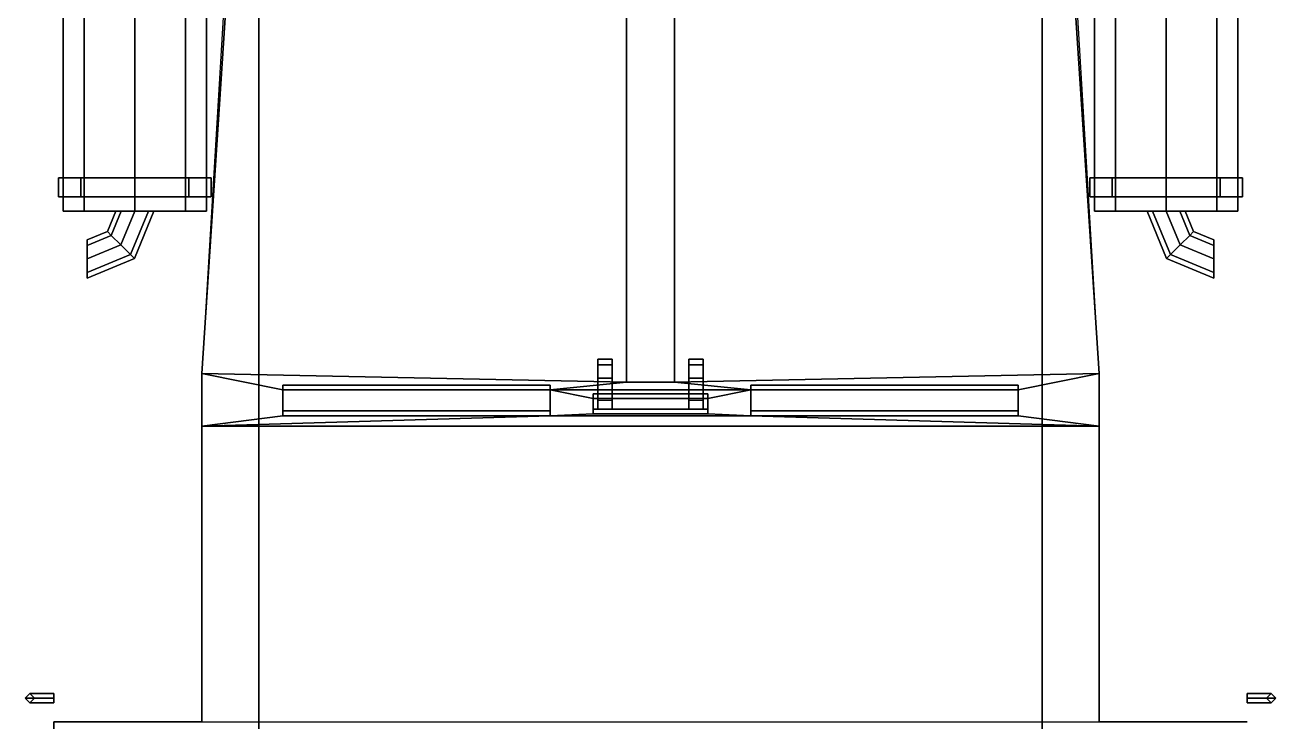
# Model space of a CAD drawing. Extents: x -1.31 to 1.31, y -3.05 to 3.14.
# Drawn here: x -1.31 to 1.31, y 0.22 to 1.68 of the extents above; entities that cross this region are included whole.
import ezdxf

# ---------------------------------------------------------------- set-up
doc = ezdxf.new("R2010")
doc.units = 0
doc.layers.get('0').update_dxf_attribs({"linetype": 'CONTINUOUS'})

msp = doc.modelspace()

# ---------------------------------------------------------------- linework, layer by layer
for points in [[(-0.82, 2.59, 0.45), (-0.82, -2.5, 0.45), (-0.82, 2.9449, 1.07), (-0.82, 3.07, 0.75)], [(0.82, 3.07, 0.75), (0.82, 2.9449, 1.07), (0.82, -2.5, 0.45), (0.82, 2.59, 0.45)], [(-0.94, 0.95, 1.63), (-0.82, 2.771, 1.515), (-0.82, 2.9449, 1.07), (-0.94, 0.95, 1.07)], [(-0.82, -2.5, 0.45), (-0.82, -2.5, 0.45), (-0.82, 0.22, 1.07), (-0.82, 2.9449, 1.07)], [(0.94, 0.95, 1.07), (0.82, 2.9449, 1.07), (0.82, 2.771, 1.515), (0.94, 0.95, 1.63)], [(0.82, 2.9449, 1.07), (0.82, 0.22, 1.07), (0.82, -2.5, 0.45)], [(-0.05, 0.9318, 1.7311), (-0.05, 2.73, 1.62), (-0.82, 2.771, 1.515), (-0.94, 0.95, 1.63)], [(0.94, 0.95, 1.63), (0.82, 2.771, 1.515), (0.05, 2.73, 1.62), (0.05, 0.9318, 1.7311)], [(0.05, 0.9318, 1.7311), (0.05, 2.73, 1.62), (-0.05, 2.73, 1.62), (-0.05, 0.9318, 1.7311)], [(0.82, 2.59, 0.45), (0.82, -2.5, 0.45), (-0.82, -2.5, 0.45), (-0.82, 2.59, 0.45)], [(-1.1861, 2.31, 1.3261), (-1.23, 2.31, 1.22), (-1.23, 1.29, 1.22), (-1.1861, 1.29, 1.3261)], [(-1.23, 2.31, 1.22), (-1.1861, 2.31, 1.1139), (-1.1861, 1.29, 1.1139), (-1.23, 1.29, 1.22)], [(-1.08, 2.31, 1.37), (-1.1861, 2.31, 1.3261), (-1.1861, 1.29, 1.3261), (-1.08, 1.29, 1.37)], [(-1.1861, 2.31, 1.1139), (-1.08, 2.31, 1.07), (-1.08, 1.29, 1.07), (-1.1861, 1.29, 1.1139)], [(-0.9739, 2.31, 1.3261), (-1.08, 2.31, 1.37), (-1.08, 1.29, 1.37), (-0.9739, 1.29, 1.3261)], [(-1.08, 2.31, 1.07), (-0.9739, 2.31, 1.1139), (-0.9739, 1.29, 1.1139), (-1.08, 1.29, 1.07)], [(-0.93, 2.31, 1.22), (-0.9739, 2.31, 1.3261), (-0.9739, 1.29, 1.3261), (-0.93, 1.29, 1.22)], [(-0.9739, 2.31, 1.1139), (-0.93, 2.31, 1.22), (-0.93, 1.29, 1.22), (-0.9739, 1.29, 1.1139)], [(0.93, 2.31, 1.22), (0.9739, 2.31, 1.1139), (0.9739, 1.29, 1.1139), (0.93, 1.29, 1.22)], [(0.9739, 2.31, 1.3261), (0.93, 2.31, 1.22), (0.93, 1.29, 1.22), (0.9739, 1.29, 1.3261)], [(0.9739, 2.31, 1.1139), (1.08, 2.31, 1.07), (1.08, 1.29, 1.07), (0.9739, 1.29, 1.1139)], [(1.08, 2.31, 1.37), (0.9739, 2.31, 1.3261), (0.9739, 1.29, 1.3261), (1.08, 1.29, 1.37)], [(1.08, 2.31, 1.07), (1.1861, 2.31, 1.1139), (1.1861, 1.29, 1.1139), (1.08, 1.29, 1.07)], [(1.1861, 2.31, 1.3261), (1.08, 2.31, 1.37), (1.08, 1.29, 1.37), (1.1861, 1.29, 1.3261)], [(1.1861, 2.31, 1.1139), (1.23, 2.31, 1.22), (1.23, 1.29, 1.22), (1.1861, 1.29, 1.1139)], [(1.23, 2.31, 1.22), (1.1861, 2.31, 1.3261), (1.1861, 1.29, 1.3261), (1.23, 1.29, 1.22)], [(-1.1931, 1.36, 1.3331), (-1.24, 1.36, 1.22), (-1.24, 1.32, 1.22), (-1.1931, 1.32, 1.3331)], [(-1.24, 1.36, 1.22), (-1.24, 1.36, 1.07), (-1.24, 1.32, 1.07), (-1.24, 1.32, 1.22)], [(-1.23, 1.36, 1.22), (-1.23, 1.36, 1.07), (-1.24, 1.36, 1.07), (-1.24, 1.36, 1.22)], [(-1.24, 1.36, 1.22), (-1.1931, 1.36, 1.3331), (-1.1861, 1.36, 1.3261), (-1.23, 1.36, 1.22)], [(-1.08, 1.36, 1.38), (-1.1931, 1.36, 1.3331), (-1.1931, 1.32, 1.3331), (-1.08, 1.32, 1.38)], [(-1.1931, 1.36, 1.3331), (-1.08, 1.36, 1.38), (-1.08, 1.36, 1.37), (-1.1861, 1.36, 1.3261)], [(-0.9669, 1.36, 1.3331), (-1.08, 1.36, 1.38), (-1.08, 1.32, 1.38), (-0.9669, 1.32, 1.3331)], [(-1.08, 1.36, 1.38), (-0.9669, 1.36, 1.3331), (-0.9739, 1.36, 1.3261), (-1.08, 1.36, 1.37)], [(-0.9669, 1.36, 1.3331), (-0.92, 1.36, 1.22), (-0.93, 1.36, 1.22), (-0.9739, 1.36, 1.3261)], [(-0.92, 1.36, 1.22), (-0.9669, 1.36, 1.3331), (-0.9669, 1.32, 1.3331), (-0.92, 1.32, 1.22)], [(-0.92, 1.36, 1.22), (-0.92, 1.36, 1.07), (-0.93, 1.36, 1.07), (-0.93, 1.36, 1.22)], [(-0.92, 1.36, 1.07), (-0.92, 1.36, 1.22), (-0.92, 1.32, 1.22), (-0.92, 1.32, 1.07)], [(0.92, 1.36, 1.22), (0.9669, 1.36, 1.3331), (0.9739, 1.36, 1.3261), (0.93, 1.36, 1.22)], [(0.93, 1.36, 1.22), (0.93, 1.36, 1.07), (0.92, 1.36, 1.07), (0.92, 1.36, 1.22)], [(0.92, 1.36, 1.22), (0.92, 1.36, 1.07), (0.92, 1.32, 1.07), (0.92, 1.32, 1.22)], [(0.9669, 1.36, 1.3331), (0.92, 1.36, 1.22), (0.92, 1.32, 1.22), (0.9669, 1.32, 1.3331)], [(0.9669, 1.36, 1.3331), (1.08, 1.36, 1.38), (1.08, 1.36, 1.37), (0.9739, 1.36, 1.3261)], [(1.08, 1.36, 1.38), (0.9669, 1.36, 1.3331), (0.9669, 1.32, 1.3331), (1.08, 1.32, 1.38)], [(1.08, 1.36, 1.38), (1.1931, 1.36, 1.3331), (1.1861, 1.36, 1.3261), (1.08, 1.36, 1.37)], [(1.1931, 1.36, 1.3331), (1.08, 1.36, 1.38), (1.08, 1.32, 1.38), (1.1931, 1.32, 1.3331)], [(1.1931, 1.36, 1.3331), (1.24, 1.36, 1.22), (1.23, 1.36, 1.22), (1.1861, 1.36, 1.3261)], [(1.24, 1.36, 1.22), (1.1931, 1.36, 1.3331), (1.1931, 1.32, 1.3331), (1.24, 1.32, 1.22)], [(1.24, 1.36, 1.22), (1.24, 1.36, 1.07), (1.23, 1.36, 1.07), (1.23, 1.36, 1.22)], [(1.24, 1.36, 1.07), (1.24, 1.36, 1.22), (1.24, 1.32, 1.22), (1.24, 1.32, 1.07)], [(-1.1931, 1.32, 1.3331), (-1.24, 1.32, 1.22), (-1.23, 1.32, 1.22), (-1.1861, 1.32, 1.3261)], [(-1.24, 1.32, 1.22), (-1.24, 1.32, 1.07), (-1.23, 1.32, 1.07), (-1.23, 1.32, 1.22)], [(-1.08, 1.32, 1.38), (-1.1931, 1.32, 1.3331), (-1.1861, 1.32, 1.3261), (-1.08, 1.32, 1.37)], [(-0.9669, 1.32, 1.3331), (-1.08, 1.32, 1.38), (-1.08, 1.32, 1.37), (-0.9739, 1.32, 1.3261)], [(-0.92, 1.32, 1.22), (-0.9669, 1.32, 1.3331), (-0.9739, 1.32, 1.3261), (-0.93, 1.32, 1.22)], [(-0.93, 1.32, 1.22), (-0.93, 1.32, 1.07), (-0.92, 1.32, 1.07), (-0.92, 1.32, 1.22)], [(0.92, 1.32, 1.22), (0.92, 1.32, 1.07), (0.93, 1.32, 1.07), (0.93, 1.32, 1.22)], [(0.9669, 1.32, 1.3331), (0.92, 1.32, 1.22), (0.93, 1.32, 1.22), (0.9739, 1.32, 1.3261)], [(1.08, 1.32, 1.38), (0.9669, 1.32, 1.3331), (0.9739, 1.32, 1.3261), (1.08, 1.32, 1.37)], [(1.1931, 1.32, 1.3331), (1.08, 1.32, 1.38), (1.08, 1.32, 1.37), (1.1861, 1.32, 1.3261)], [(1.24, 1.32, 1.22), (1.1931, 1.32, 1.3331), (1.1861, 1.32, 1.3261), (1.23, 1.32, 1.22)], [(1.23, 1.32, 1.22), (1.23, 1.32, 1.07), (1.24, 1.32, 1.07), (1.24, 1.32, 1.22)], [(-1.08, 1.29, 1.37), (-1.1861, 1.29, 1.3261), (-1.23, 1.29, 1.22), (-0.9739, 1.29, 1.3261)], [(-0.9739, 1.29, 1.3261), (-1.23, 1.29, 1.22), (-1.1861, 1.29, 1.1139), (-0.93, 1.29, 1.22)], [(-0.93, 1.29, 1.22), (-1.1861, 1.29, 1.1139), (-1.08, 1.29, 1.07), (-0.9739, 1.29, 1.1139)], [(-1.1083, 1.29, 1.3383), (-1.12, 1.29, 1.31), (-1.1376, 1.2476, 1.31), (-1.1293, 1.2393, 1.3383)], [(-1.12, 1.29, 1.31), (-1.1083, 1.29, 1.2817), (-1.1293, 1.2393, 1.2817), (-1.1376, 1.2476, 1.31)], [(-1.08, 1.29, 1.35), (-1.1083, 1.29, 1.3383), (-1.1293, 1.2393, 1.3383), (-1.1093, 1.2193, 1.35)], [(-1.1083, 1.29, 1.2817), (-1.08, 1.29, 1.27), (-1.1093, 1.2193, 1.27), (-1.1293, 1.2393, 1.2817)], [(-1.0517, 1.29, 1.3383), (-1.08, 1.29, 1.35), (-1.1093, 1.2193, 1.35), (-1.0893, 1.1993, 1.3383)], [(-1.08, 1.29, 1.27), (-1.0517, 1.29, 1.2817), (-1.0893, 1.1993, 1.2817), (-1.1093, 1.2193, 1.27)], [(-1.04, 1.29, 1.31), (-1.0517, 1.29, 1.3383), (-1.0893, 1.1993, 1.3383), (-1.081, 1.191, 1.31)], [(-1.0517, 1.29, 1.2817), (-1.04, 1.29, 1.31), (-1.081, 1.191, 1.31), (-1.0893, 1.1993, 1.2817)], [(1.08, 1.29, 1.37), (0.9739, 1.29, 1.3261), (0.93, 1.29, 1.22), (1.1861, 1.29, 1.3261)], [(1.1861, 1.29, 1.3261), (0.93, 1.29, 1.22), (0.9739, 1.29, 1.1139), (1.23, 1.29, 1.22)], [(1.23, 1.29, 1.22), (0.9739, 1.29, 1.1139), (1.08, 1.29, 1.07), (1.1861, 1.29, 1.1139)], [(1.081, 1.191, 1.31), (1.0893, 1.1993, 1.3383), (1.0517, 1.29, 1.3383), (1.04, 1.29, 1.31)], [(1.0893, 1.1993, 1.2817), (1.081, 1.191, 1.31), (1.04, 1.29, 1.31), (1.0517, 1.29, 1.2817)], [(1.0893, 1.1993, 1.3383), (1.1093, 1.2193, 1.35), (1.08, 1.29, 1.35), (1.0517, 1.29, 1.3383)], [(1.1093, 1.2193, 1.27), (1.0893, 1.1993, 1.2817), (1.0517, 1.29, 1.2817), (1.08, 1.29, 1.27)], [(1.1093, 1.2193, 1.35), (1.1293, 1.2393, 1.3383), (1.1083, 1.29, 1.3383), (1.08, 1.29, 1.35)], [(1.1293, 1.2393, 1.2817), (1.1093, 1.2193, 1.27), (1.08, 1.29, 1.27), (1.1083, 1.29, 1.2817)], [(1.1293, 1.2393, 1.3383), (1.1376, 1.2476, 1.31), (1.12, 1.29, 1.31), (1.1083, 1.29, 1.3383)], [(1.1376, 1.2476, 1.31), (1.1293, 1.2393, 1.2817), (1.1083, 1.29, 1.2817), (1.12, 1.29, 1.31)], [(-1.1293, 1.2393, 1.3383), (-1.1376, 1.2476, 1.31), (-1.18, 1.23, 1.31), (-1.18, 1.2183, 1.3383)], [(-1.1376, 1.2476, 1.31), (-1.1293, 1.2393, 1.2817), (-1.18, 1.2183, 1.2817), (-1.18, 1.23, 1.31)], [(-1.1093, 1.2193, 1.35), (-1.1293, 1.2393, 1.3383), (-1.18, 1.2183, 1.3383), (-1.18, 1.19, 1.35)], [(-1.1293, 1.2393, 1.2817), (-1.1093, 1.2193, 1.27), (-1.18, 1.19, 1.27), (-1.18, 1.2183, 1.2817)], [(1.18, 1.19, 1.35), (1.18, 1.2183, 1.3383), (1.1293, 1.2393, 1.3383), (1.1093, 1.2193, 1.35)], [(1.18, 1.2183, 1.2817), (1.18, 1.19, 1.27), (1.1093, 1.2193, 1.27), (1.1293, 1.2393, 1.2817)], [(1.18, 1.2183, 1.3383), (1.18, 1.23, 1.31), (1.1376, 1.2476, 1.31), (1.1293, 1.2393, 1.3383)], [(1.18, 1.23, 1.31), (1.18, 1.2183, 1.2817), (1.1293, 1.2393, 1.2817), (1.1376, 1.2476, 1.31)], [(-1.18, 1.2183, 1.2817), (-1.18, 1.15, 1.31), (-1.18, 1.1617, 1.3383), (-1.18, 1.23, 1.31)], [(-1.18, 1.23, 1.31), (-1.18, 1.1617, 1.3383), (-1.18, 1.19, 1.35), (-1.18, 1.2183, 1.3383)], [(-1.0893, 1.1993, 1.3383), (-1.1093, 1.2193, 1.35), (-1.18, 1.19, 1.35), (-1.18, 1.1617, 1.3383)], [(-1.1093, 1.2193, 1.27), (-1.0893, 1.1993, 1.2817), (-1.18, 1.1617, 1.2817), (-1.18, 1.19, 1.27)], [(-1.18, 1.19, 1.27), (-1.18, 1.1617, 1.2817), (-1.18, 1.15, 1.31), (-1.18, 1.2183, 1.2817)], [(1.18, 1.1617, 1.3383), (1.18, 1.19, 1.35), (1.1093, 1.2193, 1.35), (1.0893, 1.1993, 1.3383)], [(1.18, 1.19, 1.27), (1.18, 1.1617, 1.2817), (1.0893, 1.1993, 1.2817), (1.1093, 1.2193, 1.27)], [(1.18, 1.1617, 1.3383), (1.18, 1.23, 1.31), (1.18, 1.2183, 1.3383), (1.18, 1.19, 1.35)], [(1.18, 1.15, 1.31), (1.18, 1.2183, 1.2817), (1.18, 1.23, 1.31), (1.18, 1.1617, 1.3383)], [(1.18, 1.1617, 1.2817), (1.18, 1.19, 1.27), (1.18, 1.2183, 1.2817), (1.18, 1.15, 1.31)], [(-1.081, 1.191, 1.31), (-1.0893, 1.1993, 1.3383), (-1.18, 1.1617, 1.3383), (-1.18, 1.15, 1.31)], [(-1.0893, 1.1993, 1.2817), (-1.081, 1.191, 1.31), (-1.18, 1.15, 1.31), (-1.18, 1.1617, 1.2817)], [(1.18, 1.15, 1.31), (1.18, 1.1617, 1.3383), (1.0893, 1.1993, 1.3383), (1.081, 1.191, 1.31)], [(1.18, 1.1617, 1.2817), (1.18, 1.15, 1.31), (1.081, 1.191, 1.31), (1.0893, 1.1993, 1.2817)], [(-0.08, 0.9683, 2.0783), (-0.08, 0.98, 2.05), (-0.11, 0.98, 2.05), (-0.11, 0.9683, 2.0783)], [(-0.08, 0.98, 2.05), (-0.08, 0.9683, 2.0217), (-0.11, 0.9683, 2.0217), (-0.11, 0.98, 2.05)], [(-0.11, 0.9683, 2.0783), (-0.11, 0.98, 2.05), (-0.11, 0.98, 2.05), (-0.11, 0.9683, 2.0217)], [(-0.08, 0.9683, 2.0217), (-0.08, 0.98, 2.05), (-0.08, 0.98, 2.05), (-0.08, 0.9683, 2.0783)], [(0.08, 0.9683, 2.0783), (0.08, 0.98, 2.05), (0.08, 0.98, 2.05), (0.08, 0.9683, 2.0217)], [(0.11, 0.98, 2.05), (0.11, 0.9683, 2.0217), (0.08, 0.9683, 2.0217), (0.08, 0.98, 2.05)], [(0.11, 0.9683, 2.0783), (0.11, 0.98, 2.05), (0.08, 0.98, 2.05), (0.08, 0.9683, 2.0783)], [(0.11, 0.9683, 2.0217), (0.11, 0.98, 2.05), (0.11, 0.98, 2.05), (0.11, 0.9683, 2.0783)], [(-0.94, 0.22, 2.24), (-0.94, 0.84, 2.24), (-0.94, 0.95, 1.63), (-0.94, 0.22, 1.12)], [(-0.94, 0.22, 1.07), (-0.94, 0.95, 1.63), (-0.94, 0.95, 1.07), (-0.94, 0.22, 1.07)], [(-0.94, 0.22, 1.12), (-0.94, 0.95, 1.63), (-0.94, 0.22, 1.07), (-0.94, 0.22, 1.12)], [(-0.94, 0.84, 2.24), (-0.77, 0.8616, 2.12), (-0.77, 0.9157, 1.82), (-0.94, 0.95, 1.63)], [(-0.94, 0.95, 1.63), (-0.77, 0.9157, 1.82), (-0.21, 0.9157, 1.82), (-0.05, 0.9318, 1.7311)], [(-0.08, 0.94, 2.09), (-0.08, 0.9683, 2.0783), (-0.11, 0.9683, 2.0783), (-0.11, 0.94, 2.09)], [(-0.08, 0.9683, 2.0217), (-0.08, 0.94, 2.01), (-0.11, 0.94, 2.01), (-0.11, 0.9683, 2.0217)], [(-0.11, 0.94, 2.09), (-0.11, 0.9683, 2.0783), (-0.11, 0.9683, 2.0217), (-0.11, 0.94, 2.01)], [(-0.08, 0.94, 2.01), (-0.08, 0.9683, 2.0217), (-0.08, 0.9683, 2.0783), (-0.08, 0.94, 2.09)], [(0.05, 0.9318, 1.7311), (0.21, 0.9157, 1.82), (0.77, 0.9157, 1.82), (0.94, 0.95, 1.63)], [(0.08, 0.94, 2.09), (0.08, 0.9683, 2.0783), (0.08, 0.9683, 2.0217), (0.08, 0.94, 2.01)], [(0.11, 0.9683, 2.0217), (0.11, 0.94, 2.01), (0.08, 0.94, 2.01), (0.08, 0.9683, 2.0217)], [(0.11, 0.94, 2.09), (0.11, 0.9683, 2.0783), (0.08, 0.9683, 2.0783), (0.08, 0.94, 2.09)], [(0.11, 0.94, 2.01), (0.11, 0.9683, 2.0217), (0.11, 0.9683, 2.0783), (0.11, 0.94, 2.09)], [(0.94, 0.95, 1.63), (0.77, 0.9157, 1.82), (0.77, 0.8616, 2.12), (0.94, 0.84, 2.24)], [(0.94, 0.22, 1.12), (0.94, 0.95, 1.63), (0.94, 0.84, 2.24), (0.94, 0.22, 2.24)], [(0.94, 0.95, 1.07), (0.94, 0.95, 1.07), (0.94, 0.95, 1.63), (0.94, 0.22, 1.07)], [(0.94, 0.22, 1.07), (0.94, 0.22, 1.07), (0.94, 0.95, 1.63), (0.94, 0.22, 1.12)], [(-0.21, 0.8716, 2.12), (-0.21, 0.9257, 1.82), (-0.77, 0.9257, 1.82), (-0.77, 0.8716, 2.12)], [(-0.77, 0.8616, 2.12), (-0.77, 0.8716, 2.12), (-0.77, 0.9257, 1.82), (-0.77, 0.9157, 1.82)], [(-0.77, 0.9157, 1.82), (-0.77, 0.9257, 1.82), (-0.21, 0.9257, 1.82), (-0.21, 0.9157, 1.82)], [(-0.05, 0.9318, 1.7311), (-0.21, 0.9157, 1.82), (0.21, 0.9157, 1.82), (0.05, 0.9318, 1.7311)], [(-0.21, 0.9157, 1.82), (-0.21, 0.9257, 1.82), (-0.21, 0.8716, 2.12), (-0.21, 0.8616, 2.12)], [(-0.08, 0.8756, 2.0981), (-0.08, 0.94, 2.09), (-0.11, 0.94, 2.09), (-0.11, 0.8756, 2.0981)], [(-0.08, 0.94, 2.01), (-0.08, 0.8936, 1.9984), (-0.11, 0.8936, 1.9984), (-0.11, 0.94, 2.01)], [(-0.11, 0.8756, 2.0981), (-0.11, 0.94, 2.09), (-0.11, 0.94, 2.01), (-0.11, 0.8936, 1.9984)], [(-0.08, 0.8936, 1.9984), (-0.08, 0.94, 2.01), (-0.08, 0.94, 2.09), (-0.08, 0.8756, 2.0981)], [(0.08, 0.8756, 2.0981), (0.08, 0.94, 2.09), (0.08, 0.94, 2.01), (0.08, 0.8936, 1.9984)], [(0.11, 0.94, 2.01), (0.11, 0.8936, 1.9984), (0.08, 0.8936, 1.9984), (0.08, 0.94, 2.01)], [(0.11, 0.8756, 2.0981), (0.11, 0.94, 2.09), (0.08, 0.94, 2.09), (0.08, 0.8756, 2.0981)], [(0.11, 0.8936, 1.9984), (0.11, 0.94, 2.01), (0.11, 0.94, 2.09), (0.11, 0.8756, 2.0981)], [(0.21, 0.9157, 1.82), (0.21, 0.9257, 1.82), (0.77, 0.9257, 1.82), (0.77, 0.9157, 1.82)], [(0.77, 0.8716, 2.12), (0.77, 0.9257, 1.82), (0.21, 0.9257, 1.82), (0.21, 0.8716, 2.12)], [(0.21, 0.8616, 2.12), (0.21, 0.8716, 2.12), (0.21, 0.9257, 1.82), (0.21, 0.9157, 1.82)], [(0.77, 0.9157, 1.82), (0.77, 0.9257, 1.82), (0.77, 0.8716, 2.12), (0.77, 0.8616, 2.12)], [(-0.21, 0.9157, 1.82), (-0.12, 0.8977, 1.92), (0.12, 0.8977, 1.92), (0.21, 0.9157, 1.82)], [(-0.21, 0.8616, 2.12), (-0.12, 0.8652, 2.1), (-0.12, 0.8977, 1.92), (-0.21, 0.9157, 1.82)], [(0.12, 0.8752, 2.1), (0.12, 0.9077, 1.92), (-0.12, 0.9077, 1.92), (-0.12, 0.8752, 2.1)], [(-0.12, 0.8977, 1.92), (-0.12, 0.9077, 1.92), (0.12, 0.9077, 1.92), (0.12, 0.8977, 1.92)], [(-0.12, 0.8652, 2.1), (-0.12, 0.8752, 2.1), (-0.12, 0.9077, 1.92), (-0.12, 0.8977, 1.92)], [(0.21, 0.9157, 1.82), (0.12, 0.8977, 1.92), (0.12, 0.8652, 2.1), (0.21, 0.8616, 2.12)], [(0.12, 0.8977, 1.92), (0.12, 0.9077, 1.92), (0.12, 0.8752, 2.1), (0.12, 0.8652, 2.1)], [(-0.21, 0.8616, 2.12), (-0.21, 0.8716, 2.12), (-0.77, 0.8716, 2.12), (-0.77, 0.8616, 2.12)], [(0.21, 0.8616, 2.12), (0.12, 0.8652, 2.1), (-0.12, 0.8652, 2.1), (-0.21, 0.8616, 2.12)], [(0.12, 0.8652, 2.1), (0.12, 0.8752, 2.1), (-0.12, 0.8752, 2.1), (-0.12, 0.8652, 2.1)], [(0.77, 0.8616, 2.12), (0.77, 0.8716, 2.12), (0.21, 0.8716, 2.12), (0.21, 0.8616, 2.12)], [(-0.94, 0.84, 2.24), (-0.21, 0.8616, 2.12), (-0.77, 0.8616, 2.12), (-0.94, 0.84, 2.24)], [(0.94, 0.84, 2.24), (0.21, 0.8616, 2.12), (-0.21, 0.8616, 2.12), (-0.94, 0.84, 2.24)], [(0.94, 0.22, 2.24), (0.94, 0.84, 2.24), (-0.94, 0.84, 2.24), (-0.94, 0.22, 2.24)], [(0.94, 0.84, 2.24), (0.77, 0.8616, 2.12), (0.21, 0.8616, 2.12), (0.94, 0.84, 2.24)], [(-1.31, 0.27, 2), (-1.3, 0.28, 1.99), (-1.3, 0.28, 1.82), (-1.31, 0.27, 1.81)], [(-1.25, 0.28, 1.82), (-1.25, 0.27, 1.81), (-1.31, 0.27, 1.81), (-1.3, 0.28, 1.82)], [(-1.25, 0.27, 2), (-1.25, 0.28, 1.99), (-1.3, 0.28, 1.99), (-1.31, 0.27, 2)], [(-1.3, 0.26, 1.99), (-1.31, 0.27, 2), (-1.31, 0.27, 1.81), (-1.3, 0.26, 1.82)], [(-1.25, 0.27, 1.81), (-1.25, 0.26, 1.82), (-1.3, 0.26, 1.82), (-1.31, 0.27, 1.81)], [(-1.25, 0.26, 1.99), (-1.25, 0.27, 2), (-1.31, 0.27, 2), (-1.3, 0.26, 1.99)], [(-1.3, 0.28, 1.99), (-1.29, 0.27, 1.98), (-1.29, 0.27, 1.83), (-1.3, 0.28, 1.82)], [(-1.25, 0.27, 1.83), (-1.25, 0.28, 1.82), (-1.3, 0.28, 1.82), (-1.29, 0.27, 1.83)], [(-1.25, 0.28, 1.99), (-1.25, 0.27, 1.98), (-1.29, 0.27, 1.98), (-1.3, 0.28, 1.99)], [(-1.29, 0.27, 1.98), (-1.3, 0.26, 1.99), (-1.3, 0.26, 1.82), (-1.29, 0.27, 1.83)], [(-1.25, 0.26, 1.82), (-1.25, 0.27, 1.83), (-1.29, 0.27, 1.83), (-1.3, 0.26, 1.82)], [(-1.25, 0.27, 1.98), (-1.25, 0.26, 1.99), (-1.3, 0.26, 1.99), (-1.29, 0.27, 1.98)], [(1.25, 0.27, 1.98), (1.25, 0.28, 1.99), (1.3, 0.28, 1.99), (1.29, 0.27, 1.98)], [(1.25, 0.28, 1.99), (1.25, 0.27, 2), (1.31, 0.27, 2), (1.3, 0.28, 1.99)], [(1.25, 0.28, 1.82), (1.25, 0.27, 1.83), (1.29, 0.27, 1.83), (1.3, 0.28, 1.82)], [(1.25, 0.27, 1.81), (1.25, 0.28, 1.82), (1.3, 0.28, 1.82), (1.31, 0.27, 1.81)], [(1.25, 0.26, 1.99), (1.25, 0.27, 1.98), (1.29, 0.27, 1.98), (1.3, 0.26, 1.99)], [(1.25, 0.27, 2), (1.25, 0.26, 1.99), (1.3, 0.26, 1.99), (1.31, 0.27, 2)], [(1.25, 0.27, 1.83), (1.25, 0.26, 1.82), (1.3, 0.26, 1.82), (1.29, 0.27, 1.83)], [(1.25, 0.26, 1.82), (1.25, 0.27, 1.81), (1.31, 0.27, 1.81), (1.3, 0.26, 1.82)], [(1.29, 0.27, 1.98), (1.3, 0.28, 1.99), (1.3, 0.28, 1.82), (1.29, 0.27, 1.83)], [(1.3, 0.26, 1.99), (1.29, 0.27, 1.98), (1.29, 0.27, 1.83), (1.3, 0.26, 1.82)], [(1.3, 0.28, 1.99), (1.31, 0.27, 2), (1.31, 0.27, 1.81), (1.3, 0.28, 1.82)], [(1.31, 0.27, 2), (1.3, 0.26, 1.99), (1.3, 0.26, 1.82), (1.31, 0.27, 1.81)], [(-1.25, 0.22, 2.24), (-0.94, 0.22, 2.24), (-0.94, 0.22, 1.12), (-1.25, 0.22, 1.12)], [(-1.25, -3.05, 1.72), (-1.25, -1.75, 1.72), (-1.25, 0.22, 1.12), (-1.25, -3.05, 1.12)], [(-1.25, -1.75, 2.24), (-1.25, 0.22, 2.24), (-1.25, 0.22, 1.12), (-1.25, -1.75, 1.72)], [(-0.82, -2.5, 0.45), (-0.82, -3.05, 1.01), (-0.82, 0.22, 1.12), (-0.82, 0.22, 1.07)], [(-0.82, -3.05, 1.01), (-0.82, -3.05, 1.12), (-0.82, 0.22, 1.12)], [(1.25, 0.22, 1.12), (0.94, 0.22, 1.12), (0.94, 0.22, 2.24), (1.25, 0.22, 2.24)]]:
    msp.add_3dface(points)

doc.saveas('drawing.dxf')
